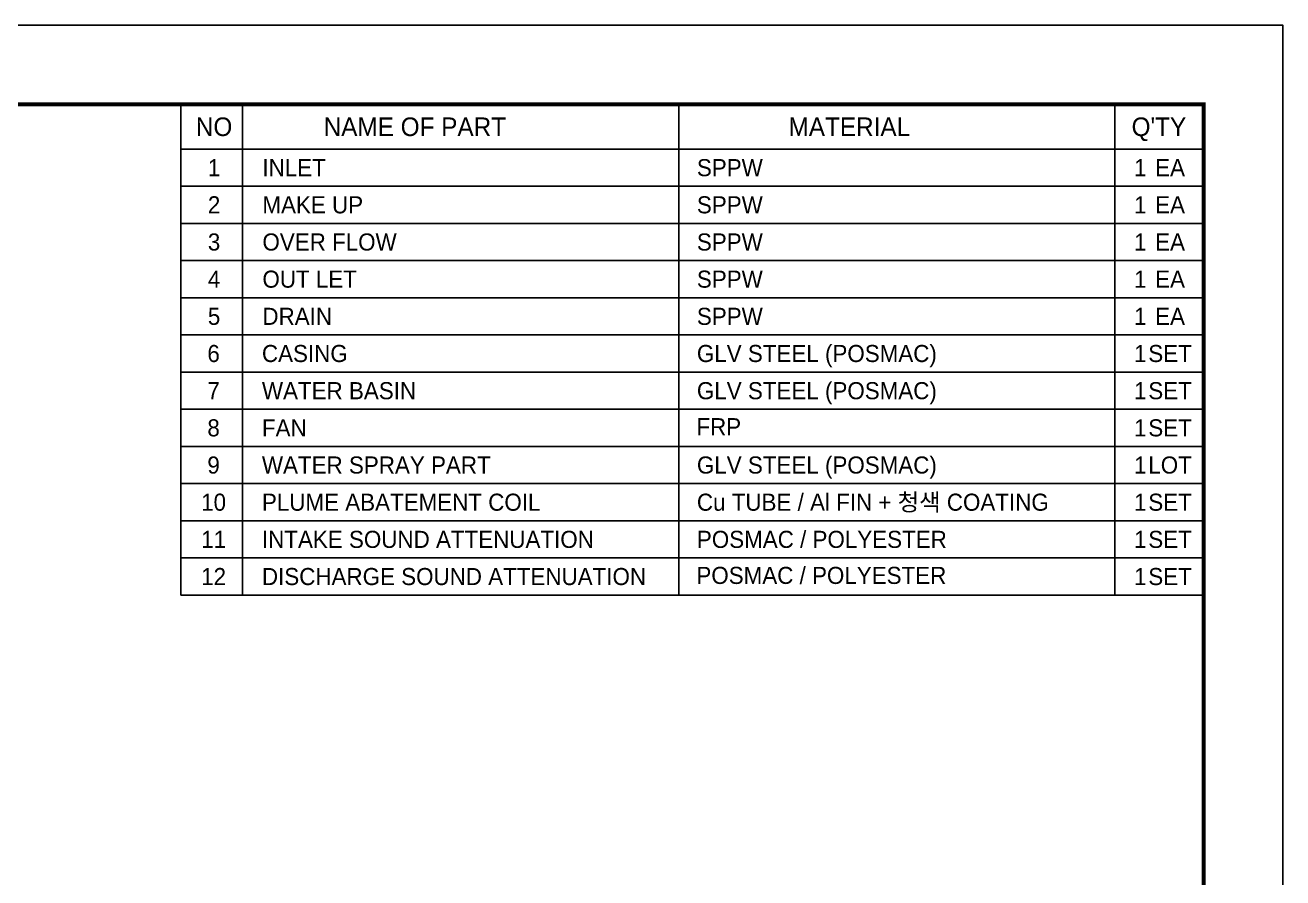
# Model space of a CAD drawing. Header units: millimetres. Extents: x 2773 to 32180, y 2797 to 23592.
# Drawn here: x 21079 to 32180, y 16063 to 23592 of the extents above; entities that cross this region are included whole.
import ezdxf
from ezdxf.enums import TextEntityAlignment as Align

# ---------------------------------------------------------------- set-up
doc = ezdxf.new("R2010")
doc.units = ezdxf.units.MM
for name, color, linetype in [('냉각탑_box', 1, 'Continuous'), ('냉각탑_form', 1, 'Continuous'), ('냉각탑_text', 3, 'Continuous')]:
    doc.layers.add(name, color=color, linetype=linetype)
doc.styles.add('돋움', font='Dotum.ttf')

# ---------------------------------------------------------------- blocks, each defined once
blk = doc.blocks.new('냉각탑form')
at = {"layer": 'Defpoints'}
blk.add_lwpolyline([(0, 297.07), (420.1, 297.07), (420.1, 0), (0, 0)], close=True, dxfattribs=at)
at = {"layer": '냉각탑_form', "const_width": 0.5}
blk.add_lwpolyline([(10, 287.07), (10, 10), (410.1, 10), (410.1, 287.07)], close=True, dxfattribs=at)

msp = doc.modelspace()

# ---------------------------------------------------------------- linework, layer by layer
at = {"layer": '냉각탑_box'}
for p, q in [((22995.9, 22892.2), (22995.9, 18559.8)), ((26849.9, 22892.2), (26849.9, 18559.8)), ((30698, 22892.2), (30698, 18559.8)), ((22454.1, 22498.3), (31479.8, 22498.3)), ((22454.1, 22170.1), (31479.8, 22170.1)), ((22454.1, 21841.9), (31479.8, 21841.9)), ((22454.1, 21513.7), (31479.8, 21513.7)), ((22454.1, 21185.5), (31479.8, 21185.5)), ((22454.1, 20857.3), (31479.8, 20857.3)), ((22454.1, 20529), (31479.8, 20529)), ((22454.1, 20200.8), (31479.8, 20200.8)), ((22454.1, 19872.6), (31479.8, 19872.6)), ((22454.1, 19544.4), (31479.8, 19544.4)), ((22454.1, 19216.2), (31479.8, 19216.2)), ((22454.1, 18888), (31479.8, 18888)), ((22454.1, 18559.8), (31479.8, 18559.8))]:
    msp.add_line(p, q, dxfattribs=at)
msp.add_lwpolyline([(22454.1, 18559.8), (22454.1, 22892.2), (31479.8, 22892.2), (31479.8, 18559.8)], close=True, dxfattribs=at)

# ---------------------------------------------------------------- block references
at = {"layer": '냉각탑_form', "xscale": 70.00000000000001, "yscale": 70.00000000000001, "zscale": 70.00000000000001}
msp.add_blockref('냉각탑form', (2772.8, 2797.3), dxfattribs=at)

# ---------------------------------------------------------------- texts
at = {"layer": '냉각탑_text', "style": '돋움'}
for s, height, p in [('NO', 164.11, (22746.2, 22695.2)), ('NAME OF PART', 164.106, (24518.5, 22695.2)), ('MATERIAL', 164.11, (28353.6, 22695.2)), ("Q'TY", 164.11, (31086, 22695.2)), ('1', 151, (22746.2, 22334.2)), ('1', 151, (30921.9, 22334.2)), ('EA', 150.98, (31184.5, 22334.2)), ('2', 151, (22746.2, 22006)), ('1', 151, (30921.9, 22006)), ('EA', 150.98, (31184.5, 22006)), ('3', 151, (22746.2, 21677.8)), ('1', 151, (30921.9, 21677.8)), ('EA', 150.98, (31184.5, 21677.8)), ('4', 151, (22746.2, 21349.6)), ('1', 151, (30921.9, 21349.6)), ('EA', 150.98, (31184.5, 21349.6)), ('5', 151, (22746.2, 21021.4)), ('1', 151, (30921.9, 21021.4)), ('EA', 150.98, (31184.5, 21021.4)), ('6', 151, (22741.9, 20693.2)), ('1', 151, (30921.9, 20693.2)), ('SET', 150.98, (31184.5, 20693.2)), ('7', 151, (22741.9, 20364.9)), ('1', 151, (30921.9, 20364.9)), ('SET', 150.98, (31184.5, 20364.9)), ('8', 151, (22741.9, 20036.7)), ('1', 151, (30921.9, 20036.7)), ('SET', 150.98, (31184.5, 20036.7)), ('9', 151, (22741.9, 19708.5)), ('1', 151, (30921.9, 19708.5)), ('LOT', 150.98, (31184.5, 19708.5)), ('10', 150.98, (22741.9, 19380.3)), ('1', 151, (30921.9, 19380.3)), ('SET', 150.98, (31184.5, 19380.3)), ('11', 150.98, (22741.9, 19052.1)), ('1', 151, (30921.9, 19052.1)), ('SET', 150.98, (31184.5, 19052.1)), ('12', 150.98, (22741.9, 18723.9)), ('1', 151, (30921.9, 18723.9)), ('SET', 150.98, (31184.5, 18723.9))]:
    msp.add_text(s, height=height, dxfattribs=at).set_placement(p, align=Align.MIDDLE_CENTER)
for s, height, p in [('INLET ', 150.98, (23172.9, 22334.2)), ('SPPW', 150.98, (27007.9, 22334.2)), ('MAKE UP', 150.98, (23172.9, 22006)), ('SPPW', 150.98, (27007.9, 22006)), ('OVER FLOW', 150.98, (23172.9, 21677.8)), ('SPPW', 150.98, (27007.9, 21677.8)), ('OUT LET ', 150.98, (23172.9, 21349.6)), ('SPPW', 150.98, (27007.9, 21349.6)), ('DRAIN', 150.98, (23172.9, 21021.4)), ('SPPW', 150.98, (27007.9, 21021.4)), ('CASING', 150.98, (23168.6, 20693.2)), ('GLV STEEL (POSMAC)', 150.977, (27007.9, 20693.2)), ('WATER BASIN', 150.977, (23168.6, 20364.9)), ('GLV STEEL (POSMAC)', 150.977, (27007.9, 20364.9)), ('FAN', 150.98, (23168.6, 20036.7)), ('FRP', 150.98, (27003.6, 20046.8)), ('WATER SPRAY PART', 150.977, (23168.6, 19708.5)), ('GLV STEEL (POSMAC)', 150.977, (27007.9, 19708.5)), ('PLUME ABATEMENT COIL', 150.977, (23168.6, 19380.3)), ('Cu TUBE / Al FIN + 청색 COATING', 150.977, (27007.9, 19380.3)), ('INTAKE SOUND ATTENUATION', 150.977, (23168.6, 19052.1)), ('POSMAC / POLYESTER', 150.977, (27007.9, 19052.1)), ('DISCHARGE SOUND ATTENUATION', 150.977, (23168.6, 18723.9)), ('POSMAC / POLYESTER', 150.977, (27003.6, 18734))]:
    msp.add_text(s, height=height, dxfattribs=at).set_placement(p, align=Align.MIDDLE_LEFT)

doc.saveas('drawing.dxf')
